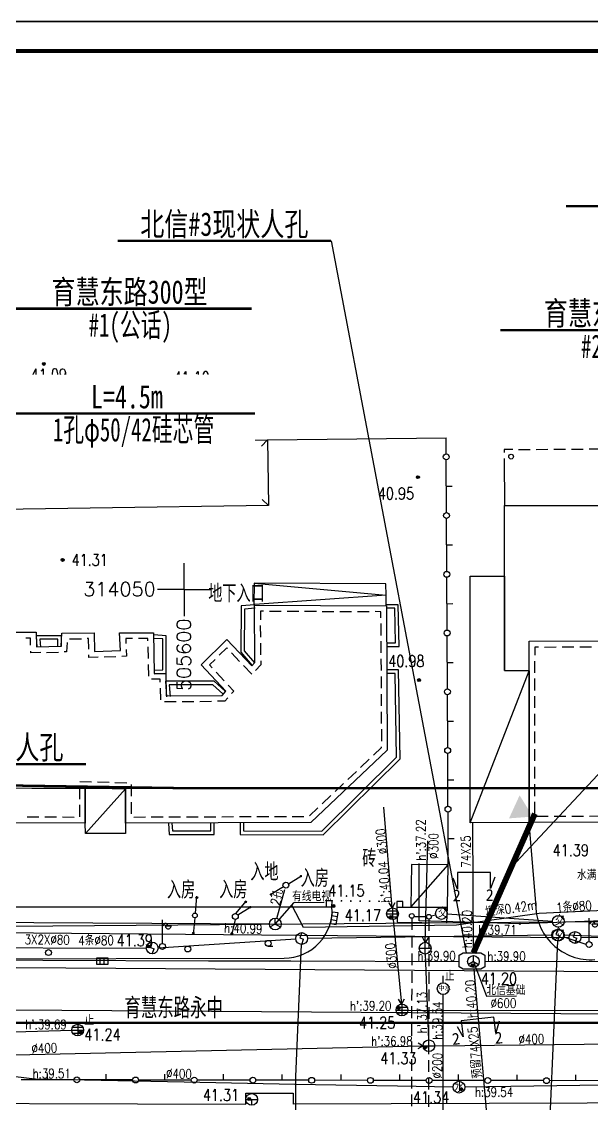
# Model space of a CAD drawing. Header units: inches. Extents: x 505347 to 508499, y 312634 to 313316.
# Drawn here: x 505586.2 to 505634.8, y 312866.2 to 312958.4 of the extents above; entities that cross this region are included whole.
import ezdxf
from ezdxf.enums import TextEntityAlignment as Align
from ezdxf.lldxf.tags import DXFTag

# ---------------------------------------------------------------- set-up
doc = ezdxf.new("R2010")
doc.units = ezdxf.units.IN
doc.header["$LTSCALE"] = 0.5
doc.header["$MEASUREMENT"] = 0
doc.linetypes.add('ACAD_ISO05W100', pattern=[33, 24, -3, 0, -3, 0, -3])
doc.linetypes.add('B1', pattern=[3, 2, -1])
for name, color, linetype in [('BJ0', 7, 'Continuous'), ('BJ02', 7, 'Continuous'), ('BJ03', 7, 'Continuous'), ('BJ04', 7, 'Continuous'), ('BJ05', 7, 'Continuous'), ('BJ08', 7, 'Continuous'), ('BJ09', 7, 'Continuous'), ('BJ10', 7, 'Continuous'), ('BZ', 2, 'Continuous'), ('上水井', 4, 'Continuous'), ('上水注记', 4, 'Continuous'), ('上水管线', 4, 'Continuous'), ('上水高程表', 4, 'Continuous'), ('中水井', 151, 'Continuous'), ('中水注记', 151, 'Continuous'), ('中水管线', 151, 'Continuous'), ('中水高程表', 151, 'Continuous'), ('公安交通井', 163, 'Continuous'), ('公安交通管线', 163, 'Continuous'), ('各家需求标注', 6, 'Continuous'), ('图签', 7, 'Continuous'), ('污水井', 247, 'Continuous'), ('污水注记', 247, 'Continuous'), ('污水管线', 247, 'Continuous'), ('污水高程表', 247, 'Continuous'), ('热力井', 40, 'Continuous'), ('热力管线', 40, 'Continuous'), ('照明井', 193, 'Continuous'), ('照明管线', 193, 'Continuous'), ('燃气管线', 6, 'Continuous'), ('燃气高程表', 6, 'Continuous'), ('电信井权属', 7, 'Continuous'), ('电信井（TV有线电视）', 3, 'Continuous'), ('电信井（北信基础）', 3, 'Continuous'), ('电信断面图及编号', 3, 'Continuous'), ('电信注记', 3, 'Continuous'), ('电信管线', 3, 'Continuous'), ('电信规划位置', 1, 'Continuous'), ('电信高程表', 3, 'Continuous'), ('电力井', 1, 'Continuous'), ('电力注记', 1, 'Continuous'), ('电力管线', 1, 'Continuous'), ('道路红线', 1, 'Continuous'), ('雨水井', 34, 'Continuous'), ('雨水注记', 34, 'Continuous'), ('雨水管线', 34, 'Continuous'), ('雨水高程表', 34, 'Continuous'), ('雨蓖子', 34, 'Continuous')]:
    doc.layers.add(name, color=color, linetype=linetype)
doc.styles.add('HZ', font='simplex.shx', dxfattribs={"bigfont": 'hztxt'})
doc.styles.get("Standard").update_dxf_attribs({"font": 'txt.shx', "bigfont": 'hztxt.shx'})
doc.styles.add('粗宋', font='', dxfattribs={"width": 0.75})
doc.styles.add('粗等线', font='simhei.ttf')
doc.styles.add('细等线', font='txt.shx', dxfattribs={"bigfont": 'ht.shx'})
doc.styles.get('粗宋').set_extended_font_data('SimSun')
doc.linetypes.add('1157', pattern='A,15,-3,[138,ltypeshp.shx,S=1,R=0,X=-0.5,Y=-0.5],-2,0', length=20)
tags = doc.linetypes.add('DL', pattern='A,15,-4.925,[130,ltypeshp.shx,S=0.5,R=330,X=-0.15,Y=0.433],0,[130,ltypeshp.shx,S=0.4,R=90,X=0,Y=0],-0.15,[130,ltypeshp.shx,S=0.5,R=150,X=0,Y=-0.433],-4.925,15', length=40).pattern_tags.tags
tags[32:33] = [DXFTag(74, 4), DXFTag(75, 0), DXFTag(340, '0'), DXFTag(46, 1.0), DXFTag(50, 0.0), DXFTag(44, 0.0), DXFTag(45, 0.0)]
tags[30:31] = [DXFTag(74, 4), DXFTag(75, 0), DXFTag(340, '0'), DXFTag(46, 1.0), DXFTag(50, 0.0), DXFTag(44, 0.0), DXFTag(45, 0.0)]
tags[4:5] = [DXFTag(74, 4), DXFTag(75, 0), DXFTag(340, '0'), DXFTag(46, 1.0), DXFTag(50, 0.0), DXFTag(44, 0.0), DXFTag(45, 0.0)]
tags = doc.linetypes.add('DX', pattern='A,15,-5,[130,ltypeshp.shx,S=1,R=330,X=0,Y=0],-5,15', length=40).pattern_tags.tags
tags[16:17] = [DXFTag(74, 4), DXFTag(75, 0), DXFTag(340, '0'), DXFTag(46, 1.0), DXFTag(50, 0.0), DXFTag(44, 0.0), DXFTag(45, 0.0)]
tags[14:15] = [DXFTag(74, 4), DXFTag(75, 0), DXFTag(340, '0'), DXFTag(46, 1.0), DXFTag(50, 0.0), DXFTag(44, 0.0), DXFTag(45, 0.0)]
tags[4:5] = [DXFTag(74, 4), DXFTag(75, 0), DXFTag(340, '0'), DXFTag(46, 1.0), DXFTag(50, 0.0), DXFTag(44, 0.0), DXFTag(45, 0.0)]
tags = doc.linetypes.add('SS', pattern='A,15,-1.9,[130,ltypeshp.shx,S=1,R=330,X=0,Y=0],-1.2,[130,ltypeshp.shx,S=1,R=330,X=0,Y=0],-1.9,15', length=35).pattern_tags.tags
tags[24:25] = [DXFTag(74, 4), DXFTag(75, 0), DXFTag(340, '0'), DXFTag(46, 1.0), DXFTag(50, 0.0), DXFTag(44, 0.0), DXFTag(45, 0.0)]
tags[22:23] = [DXFTag(74, 4), DXFTag(75, 0), DXFTag(340, '0'), DXFTag(46, 1.0), DXFTag(50, 0.0), DXFTag(44, 0.0), DXFTag(45, 0.0)]
tags[4:5] = [DXFTag(74, 4), DXFTag(75, 0), DXFTag(340, '0'), DXFTag(46, 1.0), DXFTag(50, 0.0), DXFTag(44, 0.0), DXFTag(45, 0.0)]
doc.linetypes.add('TRQD', pattern='A,15,[130,ltypeshp.shx,S=0.6,R=0,X=0,Y=0],-5,[130,ltypeshp.shx,S=0.6,R=0,X=0,Y=0],15', length=35)

# ---------------------------------------------------------------- blocks, each defined once
blk = doc.blocks.new('B5461')
for q in [(-0.866025, -0.5), (0, 1), (0.866025, -0.5)]:
    blk.add_line((0, 0), q)
blk.add_circle((0, 0), 1)
blk = doc.blocks.new('B552')
for p, q in [((0.984668, 0.518566), (-1.015332, 0.518566)), ((-1.015332, 0.518566), (-1.015332, -0.481434)), ((0.984668, -0.481434), (0.984668, 0.518566)), ((-1.015332, -0.481434), (0.984668, -0.481434))]:
    blk.add_line(p, q)
at = {"linetype": 'Continuous'}
for p, q in [((-0.348666, -0.481434), (-0.348666, 0.518566)), ((0.318001, -0.481434), (0.318001, 0.518566))]:
    blk.add_line(p, q, dxfattribs=at)
blk = doc.blocks.new('BC026')
for p, q in [((0, 0.5), (0, 4.5)), ((0.19, 3.6), (0.39, 3.9)), ((0.39, 3.9), (0.49, 4)), ((0.49, 4), (0.69, 3.9)), ((0.69, 3.9), (0.89, 3.6)), ((0, 3.5), (0.19, 3.6)), ((0.49, 3.5), (1.49, 3.5)), ((0.89, 3.6), (0.99, 3.5))]:
    blk.add_line(p, q)
blk.add_circle((0, 0), 0.5)
blk.add_arc((0.99, 3.5), 0.5, 179, 0)
blk = doc.blocks.new('B8211')
blk.add_hatch(color=256).paths.add_polyline_path([(0.25, 0, 1), (-0.25, 0, 1)])
blk.add_circle((0, 0), 0.25)
blk = doc.blocks.new('831')
for radius in [0.25, 0.15, 0.05]:
    blk.add_circle((0, 0), radius)
blk = doc.blocks.new('JT')
at = {"layer": '公安交通井'}
blk.add_circle((0, 0), 0.5, dxfattribs=at)
at = {"layer": '公安交通井', "width": 0.8}
blk.add_text('交', height=0.8, dxfattribs=at).set_placement((-0.304, -0.335, -50.185))
blk = doc.blocks.new('B547')
at = {"linetype": 'Continuous'}
for p, q in [((0, 1), (-0.31427, 0.111111)), ((-0.31427, 0.111111), (0.31427, -0.111111)), ((0, -1), (0.31427, -0.111111))]:
    blk.add_line(p, q, dxfattribs=at)
blk.add_circle((0, 0), 1)
blk = doc.blocks.new('B549')
blk.add_circle((0, 0), 1)
blk = doc.blocks.new('B545')
for p, q in [((-1, 0), (1, 0)), ((0, -1), (0, 0))]:
    blk.add_line(p, q)
blk.add_circle((0, 0), 1)
blk = doc.blocks.new('B5502')
blk.add_circle((0, 0), 1)
at = {"style": '细等线'}
blk.add_text('水', height=1.5, dxfattribs=at).set_placement((-0.74, -0.79))
blk = doc.blocks.new('B5421')
for p, q in [((-1, 0), (1, 0)), ((0, -1), (0, 1))]:
    blk.add_line(p, q)
blk.add_circle((0, 0), 1)
blk = doc.blocks.new('B5422')
at = {"linetype": 'Continuous'}
for p, q in [((-1, 0), (1, 0)), ((-0.866025, 0.5), (0.866025, 0.5)), ((0, 1), (0, -1)), ((-0.866025, -0.5), (0.866025, -0.5))]:
    blk.add_line(p, q, dxfattribs=at)
blk.add_circle((0, 0), 1, dxfattribs=at)
blk = doc.blocks.new('53214')
blk.add_circle((0, 0), 0.1)
for tag in ['路号', '线号', '点号']:
    blk.add_attdef(tag, (0, 0), '', height=0.00001)
blk = doc.blocks.new('111111')
for p, q in [((518331.076, 303651.061), (518751.076, 303651.061)), ((518751.076, 303651.061), (518331.076, 303651.061))]:
    blk.add_line(p, q)
at = {"const_width": 0.35}
blk.add_lwpolyline([(518343.576, 303648.561), (518748.576, 303648.561), (518748.576, 303505.111), (518343.576, 303505.111)], close=True, dxfattribs=at)
blk = doc.blocks.new('A$C23F021E1')
at = {"color": 255}
blk.add_wipeout([(0, 6.569), (20.762, 6.569), (20.762, 0), (0, 0)], dxfattribs=at).dxf.layer = 'BZ'
at = {"layer": 'BZ', "color": 0, "const_width": 0.2}
blk.add_lwpolyline([(0, 3.285), (20.762, 3.285)], dxfattribs=at)
at = {"layer": 'BZ', "style": '粗宋', "width": 0.75, "flags": 8}
for tag, p in [('X=', (10.365, 3.712)), ('Y=', (10.426, 0.898))]:
    blk.add_attdef(tag, text='', height=2, dxfattribs=at).set_placement(p, align=Align.CENTER)
blk = doc.blocks.new('A$C463E76B2')
at = {"color": 255}
blk.add_wipeout([(0, 3.692), (18.176, 3.692), (18.176, 0), (0, 0)], dxfattribs=at).dxf.layer = 'BZ'
at = {"layer": 'BZ', "color": 0, "const_width": 0.2}
blk.add_lwpolyline([(0, 0.407), (18.176, 0.407)], dxfattribs=at)
at = {"layer": 'BZ', "style": '粗宋', "width": 0.75, "flags": 8}
blk.add_attdef('X=', text='', height=2, dxfattribs=at).set_placement((9.088, 0.834), align=Align.CENTER)

msp = doc.modelspace()

# ---------------------------------------------------------------- hatches: boundary and pattern name
at = {"layer": '图签'}
msp.add_hatch(color=1, dxfattribs=at).paths.add_polyline_path([(505627.682, 312890.561), (505629.704, 312890.713), (505628.582, 312892.525)])

# ---------------------------------------------------------------- linework, layer by layer
msp.add_line((505640.264, 312899.647), (505627.86, 312886.385))
at = {"const_width": 0.5}
msp.add_lwpolyline([(505624.647, 312879.113), (505629.882, 312890.96)], dxfattribs=at)
at = {"layer": 'BJ0'}
for q in [(505600, 312912.289), (505597.75, 312910.039), (505600, 312907.789), (505602.25, 312910.039)]:
    msp.add_line((505600, 312910.039), q, dxfattribs=at)
at = {"layer": 'BJ02', "linetype": 'Continuous'}
for p, q in [((505627.991, 312921.968), (505627.254, 312921.963)), ((505627.254, 312921.963), (505627.256, 312921.7)), ((505628.491, 312921.972), (505629.491, 312921.978)), ((505629.991, 312921.982), (505630.991, 312921.988)), ((505631.491, 312921.992), (505632.491, 312921.998)), ((505632.991, 312922.002), (505633.991, 312922.008)), ((505634.491, 312922.012), (505635.491, 312922.018)), ((505627.259, 312921.2), (505627.286, 312917.2)), ((505627.286, 312903.164), (505627.286, 312917.2)), ((505627.286, 312917.2), (505643.068, 312917.2)), ((505624.382, 312911.182), (505627.286, 312911.197)), ((505624.382, 312890.182), (505624.382, 312911.182)), ((505627.286, 312911.197), (505627.286, 312903.164)), ((505629.382, 312905.641), (505656.151, 312905.805)), ((505629.382, 312890.207), (505629.382, 312905.641)), ((505630.198, 312905.146), (505629.882, 312905.144)), ((505629.882, 312905.144), (505629.882, 312904.46)), ((505630.698, 312905.149), (505631.698, 312905.155)), ((505632.197, 312905.158), (505633.197, 312905.164)), ((505633.697, 312905.167), (505634.697, 312905.174)), ((505629.882, 312902.96), (505629.882, 312903.96)), ((505627.286, 312903.164), (505629.382, 312903.132)), ((505629.382, 312903.132), (505627.286, 312903.164)), ((505627.286, 312903.164), (505627.286, 312903.164)), ((505629.382, 312903.132), (505629.382, 312890.207)), ((505629.882, 312901.46), (505629.882, 312902.46)), ((505629.882, 312899.96), (505629.882, 312900.96)), ((505629.882, 312898.46), (505629.882, 312899.46)), ((505629.882, 312896.96), (505629.882, 312897.96)), ((505629.882, 312895.46), (505629.882, 312896.46)), ((505629.882, 312893.96), (505629.882, 312894.96)), ((505629.882, 312892.46), (505629.882, 312893.46)), ((505629.882, 312890.96), (505629.882, 312891.96)), ((505696.958, 312890.557), (505629.382, 312890.207)), ((505631.026, 312890.716), (505630.026, 312890.71)), ((505632.526, 312890.723), (505631.526, 312890.718)), ((505634.026, 312890.731), (505633.026, 312890.726)), ((505635.526, 312890.739), (505634.526, 312890.734)), ((505629.382, 312890.207), (505624.382, 312890.182)), ((505629.382, 312890.207), (505629.382, 312890.207)), ((505619.383, 312886.64), (505619.328, 312882.998)), ((505619.328, 312882.998), (505622.507, 312886.592)), ((505622.507, 312886.592), (505619.383, 312886.64)), ((505622.453, 312883.012), (505622.507, 312886.592)), ((505612.107, 312883.54), (505612.104, 312883.04)), ((505612.607, 312883.536), (505612.107, 312883.54)), ((505612.603, 312883.036), (505612.607, 312883.536)), ((505618.137, 312883.492), (505618.133, 312882.992)), ((505618.637, 312883.488), (505618.137, 312883.492)), ((505618.633, 312882.988), (505618.637, 312883.488)), ((505522.651, 312883.024), (505612.104, 312883.04)), ((505612.104, 312883.04), (505612.603, 312883.036)), ((505618.133, 312882.992), (505618.633, 312882.988)), ((505618.633, 312882.988), (505619.328, 312882.998)), ((505619.328, 312882.998), (505622.453, 312883.012))]:
    msp.add_line(p, q, dxfattribs=at)
for points in [[(505561.592, 312922.566), (505592.354, 312922.717), (505607.123, 312922.789), (505607.186, 312917.2), (505561.593, 312916.509)], [(505622.329, 312921.592), (505622.322, 312922.963)], [(505622.355, 312916.592), (505622.332, 312921.092)], [(505622.343, 312918.842), (505622.843, 312918.845)], [(505622.38, 312911.592), (505622.357, 312916.092)], [(505622.369, 312913.842), (505622.869, 312913.845)], [(505622.405, 312906.592), (505622.382, 312911.092)], [(505584.354, 312906.403), (505587.403, 312906.403), (505587.434, 312905.164), (505589.53, 312905.228), (505589.594, 312906.339), (505592.356, 312906.371), (505592.388, 312904.783), (505594.579, 312904.847), (505594.516, 312906.371), (505597.405, 312906.371), (505597.469, 312902.91), (505598.453, 312902.91), (505598.485, 312901.004), (505603.248, 312901.036), (505603.566, 312901.385), (505601.47, 312903.64), (505603.661, 312905.8), (505605.788, 312903.545), (505606.043, 312903.831), (505606.011, 312908.721), (505617.252, 312908.658), (505617.315, 312896.368), (505610.805, 312890.207), (505595.023, 312890.144), (505595.023, 312893.065), (505591.593, 312893.161), (505591.593, 312890.144), (505584.956, 312890.176)], [(505622.394, 312908.842), (505622.894, 312908.845)], [(505622.431, 312901.592), (505622.408, 312906.092)], [(505622.419, 312903.842), (505622.919, 312903.845)], [(505622.456, 312896.592), (505622.433, 312901.092)], [(505622.445, 312898.842), (505622.945, 312898.845)], [(505622.482, 312891.592), (505622.459, 312896.092)], [(505622.47, 312893.842), (505622.97, 312893.845)], [(505622.507, 312886.592), (505622.484, 312891.092)], [(505622.496, 312888.842), (505622.996, 312888.845)], [(505588.372, 312868.296), (505588.373, 312868.796)], [(505593.372, 312868.289), (505593.373, 312868.789)], [(505598.372, 312868.281), (505598.373, 312868.781)], [(505603.372, 312868.273), (505603.373, 312868.773)], [(505608.372, 312868.265), (505608.373, 312868.765)], [(505613.372, 312868.257), (505613.373, 312868.757)], [(505618.372, 312868.249), (505618.373, 312868.749)], [(505623.372, 312868.242), (505623.373, 312868.742)], [(505628.372, 312868.234), (505628.373, 312868.734)], [(505633.372, 312868.226), (505633.373, 312868.726)], [(505590.622, 312868.293), (505586.122, 312868.3)], [(505595.622, 312868.285), (505591.122, 312868.292)], [(505600.622, 312868.277), (505596.122, 312868.284)], [(505605.622, 312868.269), (505601.122, 312868.276)], [(505610.622, 312868.262), (505606.122, 312868.269)], [(505615.622, 312868.254), (505611.122, 312868.261)], [(505620.622, 312868.246), (505616.122, 312868.253)], [(505625.622, 312868.238), (505621.122, 312868.245)], [(505630.622, 312868.23), (505626.122, 312868.237)], [(505635.622, 312868.222), (505631.122, 312868.229)]]:
    msp.add_lwpolyline(points, dxfattribs=at)
at = {"layer": 'BJ02', "linetype": 'Continuous', "flags": 128}
for points in [[(505607.123, 312922.789), (505606.597, 312922.254)], [(505607.123, 312922.789), (505622.322, 312922.963)], [(505607.186, 312917.2), (505606.649, 312917.723)], [(505617.22, 312908.689), (505617.22, 312909.579), (505617.189, 312910.531), (505605.979, 312910.595), (505605.947, 312908.785)], [(505605.979, 312910.595), (505617.22, 312909.579), (505606.043, 312908.785)], [(505606.043, 312908.753), (505604.868, 312908.658), (505604.836, 312904.72), (505605.788, 312903.608)], [(505606.067, 312908.454), (505605.166, 312908.381), (505605.137, 312904.83), (505606.016, 312903.803)], [(505606.772, 312908.217), (505606.514, 312908.218), (505606.519, 312907.476)], [(505607.272, 312908.214), (505608.272, 312908.208)], [(505608.772, 312908.206), (505609.772, 312908.2)], [(505610.272, 312908.197), (505611.272, 312908.192)], [(505611.772, 312908.189), (505612.772, 312908.183)], [(505613.272, 312908.18), (505614.272, 312908.175)], [(505614.772, 312908.172), (505615.772, 312908.166)], [(505616.757, 312907.643), (505616.755, 312908.161), (505616.272, 312908.163)], [(505617.252, 312905.196), (505618.332, 312905.196), (505618.236, 312908.753), (505617.252, 312908.753)], [(505617.252, 312905.496), (505618.024, 312905.496), (505617.944, 312908.453), (505617.252, 312908.453)], [(505616.76, 312907.143), (505616.765, 312906.143)], [(505589.562, 312905.196), (505589.562, 312906.117), (505587.403, 312906.117), (505587.466, 312905.133)], [(505597.469, 312902.878), (505598.485, 312902.91), (505598.485, 312906.117), (505597.437, 312906.181)], [(505606.529, 312905.976), (505606.522, 312906.976)], [(505586.931, 312905.295), (505586.915, 312905.903), (505586.523, 312905.903)], [(505589.262, 312905.196), (505589.262, 312905.817), (505587.723, 312905.817), (505587.765, 312905.152)], [(505590.049, 312905.537), (505590.003, 312904.742), (505589.799, 312904.736)], [(505590.258, 312905.847), (505591.258, 312905.858)], [(505591.884, 312904.974), (505591.866, 312905.865), (505591.758, 312905.864)], [(505595.619, 312905.871), (505595.037, 312905.871), (505595.054, 312905.453)], [(505596.918, 312905.666), (505596.914, 312905.871), (505596.119, 312905.871)], [(505597.46, 312903.178), (505598.185, 312903.201), (505598.185, 312905.835), (505597.419, 312905.882)], [(505606.539, 312904.476), (505606.532, 312905.476)], [(505616.767, 312905.643), (505616.773, 312904.643)], [(505587.8, 312904.675), (505586.947, 312904.649), (505586.943, 312904.796)], [(505588.299, 312904.69), (505589.299, 312904.721)], [(505592.693, 312904.292), (505591.898, 312904.268), (505591.894, 312904.474)], [(505593.192, 312904.306), (505594.192, 312904.335)], [(505595.075, 312904.954), (505595.099, 312904.362), (505594.692, 312904.35)], [(505596.927, 312905.166), (505596.946, 312904.167)], [(505603.709, 312905.02), (505603.648, 312905.085), (505602.999, 312904.445)], [(505604.052, 312904.657), (505604.738, 312903.929)], [(505596.955, 312903.667), (505596.973, 312902.667)], [(505602.643, 312904.094), (505602.167, 312903.625), (505602.392, 312903.382)], [(505605.081, 312903.565), (505605.768, 312902.838)], [(505606.542, 312903.976), (505606.544, 312903.642), (505606.101, 312903.145)], [(505616.775, 312904.143), (505616.78, 312903.143)], [(505603.413, 312902.284), (505602.733, 312903.016)], [(505604.772, 312890.176), (505604.772, 312889.191), (505611.853, 312889.159), (505618.395, 312895.638), (505618.268, 312903.196), (505617.252, 312903.196)], [(505605.072, 312890.176), (505605.072, 312889.49), (505611.73, 312889.46), (505618.093, 312895.761), (505617.973, 312902.896), (505617.252, 312902.896)], [(505616.783, 312902.643), (505616.788, 312901.643)], [(505597.966, 312902.15), (505597.961, 312902.41), (505597.221, 312902.41)], [(505597.974, 312901.65), (505597.991, 312900.65)], [(505603.502, 312901.385), (505602.581, 312902.243), (505598.421, 312902.243), (505598.516, 312900.909)], [(505603.298, 312901.165), (505602.463, 312901.943), (505598.743, 312901.943), (505598.815, 312900.93)], [(505603.754, 312901.917), (505604.246, 312901.388), (505604.058, 312901.183)], [(505603.722, 312900.813), (505603.47, 312900.537), (505602.844, 312900.533)], [(505616.791, 312901.143), (505616.796, 312900.143)], [(505598.344, 312900.503), (505599.344, 312900.51)], [(505599.844, 312900.513), (505600.844, 312900.52)], [(505601.344, 312900.523), (505602.344, 312900.53)], [(505616.798, 312899.643), (505616.803, 312898.643)], [(505616.806, 312898.143), (505616.811, 312897.143)], [(505616.132, 312895.937), (505616.814, 312896.582), (505616.814, 312896.643)], [(505615.769, 312895.593), (505615.043, 312894.906)], [(505614.68, 312894.562), (505613.953, 312893.875)], [(505592.122, 312893.646), (505591.122, 312893.674)], [(505593.621, 312893.604), (505592.621, 312893.632)], [(505595.12, 312893.562), (505594.121, 312893.59)], [(505595.523, 312892.454), (505595.523, 312893.454)], [(505613.59, 312893.531), (505612.864, 312892.844)], [(505591.093, 312893.204), (505591.093, 312892.204)], [(505612.501, 312892.5), (505611.774, 312891.813)], [(505591.093, 312891.704), (505591.093, 312890.704)], [(505595.523, 312890.954), (505595.523, 312891.954)], [(505611.411, 312891.469), (505610.685, 312890.782)], [(505587.651, 312890.663), (505586.651, 312890.668)], [(505589.151, 312890.656), (505588.151, 312890.661)], [(505590.651, 312890.649), (505589.651, 312890.653)], [(505596.715, 312890.651), (505595.715, 312890.647)], [(505598.215, 312890.657), (505597.215, 312890.653)], [(505599.715, 312890.663), (505598.715, 312890.659)], [(505601.215, 312890.669), (505600.215, 312890.665)], [(505602.715, 312890.675), (505601.715, 312890.671)], [(505604.215, 312890.681), (505603.215, 312890.677)], [(505605.715, 312890.687), (505604.715, 312890.683)], [(505607.215, 312890.693), (505606.215, 312890.689)], [(505608.715, 312890.699), (505607.715, 312890.695)], [(505610.215, 312890.705), (505609.215, 312890.701)], [(505598.675, 312890.144), (505598.738, 312889.191), (505602.58, 312889.191), (505602.58, 312890.207)], [(505598.974, 312890.164), (505599.019, 312889.491), (505602.28, 312889.491), (505602.28, 312890.207)]]:
    msp.add_lwpolyline(points, dxfattribs=at)
at = {"layer": 'BJ02'}
for points in [[(505624.382, 312890.182), (505629.382, 312903.132)], [(505595.023, 312893.065), (505591.625, 312889.286)]]:
    msp.add_lwpolyline(points, dxfattribs=at)
at = {"layer": 'BJ02', "linetype": 'Continuous'}
msp.add_lwpolyline([(505591.593, 312890.144), (505591.593, 312893.161), (505595.023, 312893.065), (505595.023, 312890.144), (505595.023, 312889.286), (505591.625, 312889.286), (505591.593, 312890.144)], close=True, dxfattribs=at)
for centre, radius in [((505622.33, 312921.342), 0.25), ((505627.858, 312921.36), 0.2), ((505622.356, 312916.342), 0.25), ((505622.381, 312911.342), 0.25), ((505622.407, 312906.342), 0.25), ((505622.432, 312901.342), 0.25), ((505622.457, 312896.342), 0.25), ((505622.483, 312891.342), 0.25), ((505590.872, 312868.292), 0.25), ((505595.872, 312868.285), 0.25), ((505600.872, 312868.277), 0.25), ((505605.872, 312868.269), 0.25), ((505610.872, 312868.261), 0.25), ((505615.872, 312868.253), 0.25), ((505620.872, 312868.245), 0.25), ((505625.872, 312868.238), 0.25), ((505630.872, 312868.23), 0.25)]:
    msp.add_circle(centre, radius, dxfattribs=at)
at = {"layer": 'BJ03', "linetype": 'B1', "flags": 128}
for points in [[(505620.654, 312882.188), (505619.589, 312882.19)], [(505619.401, 312882.058), (505619.343, 312854.172)], [(505620.854, 312881.987), (505620.796, 312854.169)]]:
    msp.add_lwpolyline(points, dxfattribs=at)
at = {"layer": 'BJ03', "linetype": 'Continuous'}
for centre in [(505619.401, 312882.258), (505620.854, 312882.187)]:
    msp.add_circle(centre, 0.2, dxfattribs=at)
at = {"layer": 'BJ04', "linetype": 'Continuous', "flags": 128}
for points in [[(505629.95, 312883.371), (505629.382, 312890.207)], [(505618.133, 312882.992), (505618.162, 312881.712), (505622.395, 312881.668), (505622.453, 312883.012)], [(505551.227, 312878.546), (505608.53, 312878.672)]]:
    msp.add_lwpolyline(points, dxfattribs=at)
at = {"layer": 'BJ04', "linetype": 'Continuous', "const_width": 0.075}
for points in [[(505612.645, 312883.536, 1), (505612.57, 312883.537, 1)], [(505613.445, 312883.53, 1), (505613.37, 312883.53, 1)], [(505614.245, 312883.523, 1), (505614.17, 312883.524, 1)], [(505615.045, 312883.517, 1), (505614.97, 312883.518, 1)], [(505615.845, 312883.511, 1), (505615.77, 312883.511, 1)], [(505616.645, 312883.504, 1), (505616.57, 312883.505, 1)], [(505617.445, 312883.498, 1), (505617.37, 312883.498, 1)]]:
    msp.add_lwpolyline(points, format="xyb", close=True, dxfattribs=at)
at = {"layer": 'BJ04', "linetype": 'Continuous', "flags": 128}
for points in [[(505629.95, 312883.371, 0.444196), (505634.995, 312878.535)], [(505608.53, 312878.672, 0.437842), (505612.603, 312883.036)]]:
    msp.add_lwpolyline(points, format="xyb", dxfattribs=at)
at = {"layer": 'BJ05', "linetype": 'Continuous'}
for points in [[(505608.891, 312885.001), (505609.961, 312885.647)], [(505608.464, 312884.741), (505607.401, 312884.084)], [(505604.582, 312882.342), (505605.646, 312882.999)]]:
    msp.add_lwpolyline(points, dxfattribs=at)
at = {"layer": 'BJ05', "linetype": 'Continuous', "const_width": 0.1}
for points in [[(505610.011, 312885.647, 1), (505609.911, 312885.647, 1)], [(505607.351, 312884.084, 1), (505607.451, 312884.084, 1)], [(505605.696, 312882.999, 1), (505605.596, 312882.999, 1)]]:
    msp.add_lwpolyline(points, format="xyb", close=True, dxfattribs=at)
at = {"layer": 'BJ05', "linetype": 'Continuous', "flags": 128}
for points in [[(505600.976, 312882.486), (505601.101, 312883.943)], [(505604.422, 312882.455), (505605.328, 312883.537)], [(505600.91, 312882.089), (505600.787, 312880.67)], [(505604.346, 312881.961), (505604.052, 312880.615)]]:
    msp.add_lwpolyline(points, dxfattribs=at)
at = {"layer": 'BJ05', "linetype": 'Continuous'}
for centre, radius in [((505608.677, 312884.872), 0.25), ((505601.09, 312883.818), 0.0748), ((505605.248, 312883.441), 0.0748), ((505600.927, 312882.292), 0.2), ((505604.37, 312882.21), 0.25), ((505600.798, 312880.794), 0.0748), ((505604.079, 312880.737), 0.0748)]:
    msp.add_circle(centre, radius, dxfattribs=at)
at = {"layer": 'BJ09', "linetype": 'Continuous'}
msp.add_line((505607.17, 312879.672), (505607.57, 312879.672), dxfattribs=at)
for centre in [(505588.46, 312879.133), (505600.319, 312879.435), (505607.17, 312879.922)]:
    msp.add_circle(centre, 0.25, dxfattribs=at)
at = {"layer": '上水管线', "linetype": 'SS', "ltscale": 0.6}
for points in [[(505618.174, 312867.762), (505609.452, 312867.906), (505600, 312868.095), (505587.309, 312868.348), (505573.4, 312870.027)], [(505622.917, 312867.684), (505618.174, 312867.762)], [(505649.379, 312868.032), (505623.915, 312867.682)]]:
    msp.add_lwpolyline(points, dxfattribs=at)
at = {"layer": '中水管线', "linetype": 'SS', "ltscale": 0.6, "elevation": 41.237}
for points in [[(505622.062, 312876.567), (505622.061, 312877.163)], [(505622.082, 312867.097), (505622.064, 312875.552)], [(505622.09, 312863.693), (505622.082, 312867.097)]]:
    msp.add_lwpolyline(points, dxfattribs=at)
at = {"layer": '公安交通管线'}
for points in [[(505621.437, 312882.327), (505621.049, 312882.234)], [(505631.383, 312881.794), (505622.416, 312882.408)], [(505553.349, 312881.13), (505631.378, 312881.756)], [(505631.858, 312881.292), (505631.85, 312881.12)], [(505692.694, 312881.7), (505632.378, 312881.76)], [(505631.807, 312880.121), (505630.825, 312857.312)]]:
    msp.add_lwpolyline(points, dxfattribs=at)
at = {"layer": '污水管线'}
for points in [[(505620.55, 312880.006), (505620.776, 312888.647)], [(505620.81, 312880.431), (505620.55, 312880.006), (505620.31, 312880.444)], [(505620.839, 312871.698), (505620.556, 312879.008)], [(505545.615, 312869.548), (505620.359, 312871.188)], [(505619.934, 312871.449), (505620.359, 312871.188), (505619.921, 312870.949)], [(505621.358, 312871.205), (505649.357, 312871.507)]]:
    msp.add_lwpolyline(points, dxfattribs=at)
at = {"layer": '热力管线'}
for points in [[(505547.518, 312878.123), (505734.094, 312876.864)], [(505547.085, 312874.526), (505734.094, 312873.264)], [(505605.261, 312866.221), (505605.261, 312867.177), (505609.304, 312867.177), (505609.304, 312866.221)], [(505568.375, 312866.331), (505605.263, 312866.221)], [(505667.679, 312866.425), (505609.301, 312866.221)]]:
    msp.add_lwpolyline(points, dxfattribs=at)
at = {"layer": '照明管线'}
for points in [[(505597.788, 312879.552), (505609.527, 312880.3)], [(505631.327, 312880.614), (505610.523, 312880.338)], [(505634.25, 312879.823), (505632.3, 312880.465)], [(505662.861, 312879.512), (505632.324, 312880.603)], [(505579.17, 312879.557), (505596.791, 312879.521)], [(505609.528, 312868.581), (505610.003, 312879.833)], [(505608.549, 312857.199), (505609.543, 312858.952), (505609.528, 312868.581)]]:
    msp.add_lwpolyline(points, dxfattribs=at)
at = {"layer": '燃气管线', "linetype": 'TRQD', "ltscale": 0.5}
for p, q in [((505620.028, 312881.846), (505620.032, 312886.731)), ((505628.6, 312881.581), (505620.028, 312881.846)), ((505635.66, 312881.838), (505628.6, 312881.581))]:
    msp.add_line(p, q, dxfattribs=at)
at = {"layer": '电信井权属'}
msp.add_lwpolyline([(505607.773, 312881.567), (505609.375, 312883.395), (505611.934, 312883.418)], dxfattribs=at)
at = {"layer": '电信井权属', "elevation": 41.202}
msp.add_lwpolyline([(505624.651, 312878.372), (505625.755, 312875.414), (505628.314, 312875.437)], dxfattribs=at)
at = {"layer": '电信断面图及编号'}
for points in [[(505626.484, 312885.549), (505626.089, 312884.589), (505626.09, 312885.942), (505623.292, 312885.944), (505623.291, 312884.547), (505622.915, 312885.456)], [(505626.83, 312873.296), (505626.545, 312872.298), (505626.396, 312873.643), (505623.614, 312873.335), (505623.768, 312871.946), (505623.294, 312872.808)]]:
    msp.add_lwpolyline(points, dxfattribs=at)
at = {"layer": '电信管线', "linetype": 'DX'}
for points in [[(505624.647, 312879.113), (505624.59, 312890.183)], [(505580.092, 312878.514), (505587.99, 312878.489)], [(505587.99, 312878.489), (505602.075, 312878.444)], [(505602.075, 312878.444), (505609.105, 312878.422)], [(505609.105, 312878.422), (505623.43, 312878.376)], [(505626.115, 312861.85), (505624.71, 312877.706)], [(505640.349, 312878.356), (505625.627, 312878.371)]]:
    msp.add_lwpolyline(points, dxfattribs=at)
at = {"layer": '电信管线', "elevation": 41.1}
for points in [[(505607.91, 312882.048), (505608.574, 312884.493)], [(505552.089, 312881.892), (505607.273, 312881.57)]]:
    msp.add_lwpolyline(points, dxfattribs=at)
at = {"layer": '电信管线', "linetype": 'DX'}
msp.add_lwpolyline([(505623.778, 312879.108), (505625.278, 312879.108), (505625.628, 312878.908), (505625.628, 312877.908), (505625.278, 312877.708), (505623.778, 312877.708), (505623.428, 312877.908), (505623.428, 312878.908)], close=True, dxfattribs=at)
at = {"layer": '电力管线', "linetype": 'DL'}
for points in [[(505610.189, 312881.258), (505609.176, 312883.168)], [(505630.238, 312882.47), (505623.208, 312881.479)], [(505642.536, 312883.039), (505630.238, 312882.47)], [(505623.208, 312881.479), (505610.189, 312881.258)], [(505633.801, 312880.454), (505646.725, 312880.347)]]:
    msp.add_lwpolyline(points, dxfattribs=at)
at = {"layer": '电力管线', "linetype": 'DL', "elevation": 83.832}
for points in [[(505580.673, 312880.875), (505613.065, 312880.599)], [(505613.065, 312880.599), (505632.802, 312880.43)]]:
    msp.add_lwpolyline(points, dxfattribs=at)
at = {"layer": '道路红线'}
for p, q in [((505576.756, 312893.284), (505587.033, 312893.145)), ((505587.033, 312893.145), (505705.46, 312893.145)), ((505576.212, 312873.291), (505587.03, 312873.145))]:
    msp.add_line(p, q, dxfattribs=at)
at = {"layer": '道路红线', "linetype": 'ACAD_ISO05W100', "const_width": 0.2}
msp.add_lwpolyline([(505524.721, 312873.145), (505720.312, 312873.145)], dxfattribs=at)
at = {"layer": '雨水管线'}
for points in [[(505617.718, 312882.933), (505617.009, 312891.503)], [(505617.962, 312883.367), (505617.718, 312882.933), (505617.462, 312883.361)], [(505619.06, 312874.244), (505672.03, 312874.191)], [(505540.63, 312871.072), (505590.449, 312872.519)]]:
    msp.add_lwpolyline(points, dxfattribs=at)
for points, elevation in [([(505617.807, 312881.945), (505618.512, 312874.738)], 41.142), ([(505618.763, 312875.173), (505618.519, 312874.739), (505618.263, 312875.167)], 0.085)]:
    msp.add_lwpolyline(points, dxfattribs=dict(at, elevation=elevation))

# ---------------------------------------------------------------- block references
msp.add_blockref('111111', (-12917.139, 9307.337, 82.3))
at = {"layer": 'BJ03', "linetype": 'Continuous', "xscale": 0.5, "yscale": 0.5, "zscale": 0.5}
for p in [(505598.161, 312879.66), (505634.5, 312879.818)]:
    msp.add_blockref('BC026', p, dxfattribs=at)
at = {"layer": 'BJ08', "linetype": 'Continuous', "xscale": 0.5, "yscale": 0.5, "zscale": 0.5}
for p in [(505588.06, 312929.257, 41.09), (505598.291, 312928.103, 41.1), (505619.925, 312919.613, 40.95), (505589.664, 312912.564, 41.31), (505620.02, 312902.338, 40.98)]:
    msp.add_blockref('831', p, dxfattribs=at)
at = {"layer": 'BJ08', "xscale": 0.5, "yscale": 0.5, "zscale": 0.5}
for p in [(505612.721, 312883.097, 41.149), (505617.647, 312882.163, 41.167), (505597.001, 312879.651, 41.386), (505624.569, 312878.046, 41.202), (505618.283, 312874.424, 41.252), (505591.201, 312872.346, 41.238), (505620.555, 312871.071), (505623.594, 312867.498), (505605.556, 312866.666, 41.31)]:
    msp.add_blockref('B8211', p, dxfattribs=at)
at = {"layer": '上水井', "linetype": 'Continuous', "xscale": 0.5, "yscale": 0.5, "zscale": 0.5}
msp.add_blockref('B5502', (505623.417, 312867.675, 41.343), dxfattribs=at)
at = {"layer": '上水高程表'}
ref = msp.add_blockref('53214', (505587.309, 312868.348), dxfattribs=dict(at, xscale=0.5, yscale=0.5, zscale=0.5))
ref.add_attrib('路号', '97-5008', (505587.309, 312868.348, 53214), dxfattribs={"layer": '0', "height": 0.000005})
ref.add_attrib('线号', '1', (505587.309, 312868.348, 53214), dxfattribs={"layer": '0', "height": 0.000005})
ref.add_attrib('点号', '19', (505587.309, 312868.348, 53214), dxfattribs={"layer": '0', "height": 0.000005})
at = {"layer": '中水井', "xscale": 0.5, "yscale": 0.5, "zscale": 0.5}
msp.add_blockref('B549', (505622.07, 312876.061, 80.924), dxfattribs=at)
at = {"layer": '公安交通井'}
for p in [(505621.922, 312882.464), (505631.882, 312881.796), (505631.886, 312880.616)]:
    msp.add_blockref('JT', p, dxfattribs=at)
at = {"layer": '污水井', "linetype": 'Continuous', "xscale": 0.5, "yscale": 0.5, "zscale": 0.5}
for p in [(505620.537, 312879.507, 41.173), (505620.858, 312871.199, 41.326)]:
    msp.add_blockref('B5421', p, dxfattribs=at)
at = {"layer": '热力井', "linetype": 'Continuous', "xscale": 0.5, "yscale": 0.5, "zscale": 0.5}
msp.add_blockref('B545', (505605.768, 312866.629, 41.31), dxfattribs=at)
at = {"layer": '照明井', "linetype": 'Continuous', "xscale": 0.5, "yscale": 0.5, "zscale": 0.5}
for p in [(505610.024, 312880.331, 41.336), (505631.826, 312880.62, 41.27), (505597.291, 312879.52, 41.386)]:
    msp.add_blockref('B547', p, dxfattribs=at)
at = {"layer": '燃气高程表'}
ref = msp.add_blockref('53214', (505628.6, 312881.581), dxfattribs=dict(at, xscale=0.5, yscale=0.5, zscale=0.5))
ref.add_attrib('路号', '97-5008', (505628.6, 312881.581, 53214), dxfattribs={"layer": '0', "height": 0.000005})
ref.add_attrib('线号', '1', (505628.6, 312881.581, 53214), dxfattribs={"layer": '0', "height": 0.000005})
ref.add_attrib('点号', '19', (505628.6, 312881.581, 53214), dxfattribs={"layer": '0', "height": 0.000005})
at = {"layer": '电信井（TV有线电视）', "linetype": 'Continuous', "xscale": 0.5, "yscale": 0.5, "zscale": 0.5}
msp.add_blockref('B5461', (505607.773, 312881.567), dxfattribs=at)
at = {"layer": '电信井（北信基础）', "linetype": 'Continuous', "xscale": 0.5, "yscale": 0.5, "zscale": 0.5}
msp.add_blockref('B5461', (505624.651, 312878.372, 41.202), dxfattribs=at)
at = {"layer": '电力井', "linetype": 'Continuous', "xscale": 0.5, "yscale": 0.5, "zscale": 0.5}
msp.add_blockref('B547', (505633.302, 312880.42), dxfattribs=at)
at = {"layer": '雨水井', "linetype": 'Continuous', "xscale": 0.5, "yscale": 0.5, "zscale": 0.5}
for p in [(505617.759, 312882.438, 41.167), (505618.56, 312874.244, 41.252), (505590.947, 312872.533, 41.238)]:
    msp.add_blockref('B5422', p, dxfattribs=at)
at = {"layer": '雨蓖子', "linetype": 'Continuous', "xscale": 0.4999999999999986, "yscale": 0.5, "zscale": 0.5, "rotation": 81.24398110825297}
msp.add_blockref('B552', (505612.806, 312882.059, 41.142), dxfattribs=at)
at = {"layer": '雨蓖子', "linetype": 'Continuous', "xscale": 0.5, "yscale": 0.5, "zscale": 0.5}
msp.add_blockref('B552', (505593.048, 312878.4, 41.15), dxfattribs=at)

# ---------------------------------------------------------------- texts
at = {"layer": 'BJ0'}
msp.add_text('314050', height=1.2, dxfattribs=at).set_placement((505594.506, 312910.076), align=Align.MIDDLE_CENTER)
msp.add_text('505600', height=1.2, rotation=90, dxfattribs=at).set_placement((505599.986, 312904.487), align=Align.MIDDLE_CENTER)
at = {"layer": 'BJ08', "linetype": 'Continuous', "width": 0.8}
for s, p in [('41.09', (505586.949, 312927.845)), ('41.10', (505599.102, 312927.603)), ('40.95', (505616.507, 312917.721)), ('41.31', (505590.426, 312912.066)), ('40.98', (505617.391, 312903.45))]:
    msp.add_text(s, height=1, dxfattribs=at).set_placement(p)
at = {"layer": 'BJ08', "style": 'HZ', "width": 0.8}
for s, p in [('41.39', (505631.394, 312887.347, 41.393)), ('41.15', (505612.294, 312883.907, 41.149)), ('41.17', (505613.69, 312881.815)), ('41.39', (505594.264, 312879.673, 41.386)), ('41.20', (505625.279, 312876.409, 41.202)), ('41.25', (505614.907, 312872.662, 41.252)), ('41.24', (505591.515, 312871.648, 41.238)), ('41.33', (505616.716, 312869.639, 41.326)), ('41.31', (505601.605, 312866.504, 41.31)), ('41.34', (505619.506, 312866.31, 41.343))]:
    msp.add_text(s, height=1, dxfattribs=at).set_placement(p)
at = {"layer": 'BJ10', "linetype": 'Continuous', "style": 'HZ', "width": 0.8}
for s, height, p in [('地下入口', 1.5, (505602.067, 312908.962)), ('砖', 1.5, (505615.173, 312886.408)), ('入地', 1.5, (505605.651, 312885.258)), ('入房', 1.5, (505609.938, 312884.713)), ('入房', 1.5, (505598.551, 312883.726)), ('入房', 1.5, (505602.999, 312883.742)), ('育慧东路永中', 1.75, (505594.921, 312873.53))]:
    msp.add_text(s, height=height, dxfattribs=at).set_placement(p)
at = {"layer": '上水注记', "style": 'HZ', "width": 0.8}
msp.add_text('%%c400', height=0.8, rotation=358.85401, dxfattribs=at).set_placement((505598.463, 312868.444))
at = {"layer": '上水高程表', "style": 'HZ', "width": 0.8}
for s, p in [('h:39.51', (505587.103, 312868.434)), ('h:39.54', (505624.774, 312866.858))]:
    msp.add_text(s, height=0.8, dxfattribs=at).set_placement(p)
at = {"layer": '中水井'}
msp.add_text('中水', height=0.4, dxfattribs=at).set_placement((505621.651, 312875.88, -8.948))
at = {"layer": '中水注记', "style": 'HZ', "width": 0.8}
msp.add_text('止', height=0.8, dxfattribs=at).set_placement((505622.211, 312876.735))
msp.add_text('%%C200', height=0.8, rotation=88.62838, dxfattribs=at).set_placement((505621.941, 312868.392))
at = {"layer": '中水高程表', "style": 'HZ', "width": 0.8}
msp.add_text('h:39.54', height=0.8, rotation=90, dxfattribs=at).set_placement((505621.994, 312871.699))
at = {"layer": '污水注记', "style": 'HZ', "width": 0.8}
for s, rotation, p in [('%%C300', 90.08024, (505621.648, 312887.117)), ('%%C400', 1.66284, (505628.5, 312871.336)), ('%%C400', 2.43721, (505587.026, 312870.549))]:
    msp.add_text(s, height=0.8, rotation=rotation, dxfattribs=at).set_placement(p)
msp.add_text('水满', height=0.8, dxfattribs=at).set_placement((505633.459, 312885.317))
at = {"layer": '污水高程表', "style": 'HZ', "width": 0.8}
for s, rotation, p in [("h':37.22", 90.74348, (505620.606, 312886.954)), ("h':37.13", 90.61378, (505620.693, 312872.261))]:
    msp.add_text(s, height=0.8, rotation=rotation, dxfattribs=at).set_placement(p)
msp.add_text("h':36.98", height=0.8, dxfattribs=at).set_placement((505615.932, 312871.189))
at = {"layer": '燃气高程表', "style": 'HZ', "width": 0.8}
msp.add_text('h:39.71', height=0.8, dxfattribs=at).set_placement((505625.062, 312880.665))
at = {"layer": '电信井权属', "linetype": 'Continuous', "style": 'HZ', "width": 0.8}
for s, p in [('有线电视', (505609.202, 312883.509)), ('北信基础', (505625.746, 312875.516, 41.202))]:
    msp.add_text(s, height=0.8, dxfattribs=at).set_placement(p)
at = {"layer": '电信断面图及编号', "style": '粗等线'}
for rotation, p in [(359.56115, (505623.227, 312884)), (357.80177, (505626.034, 312884.032)), (5.91726, (505623.16, 312871.799)), (4.15789, (505626.795, 312871.886))]:
    msp.add_text('2', height=1, rotation=rotation, dxfattribs=at).set_placement(p, align=Align.MIDDLE)
at = {"layer": '电信注记', "linetype": '1157', "style": 'HZ', "width": 0.8}
for s, rotation, p in [('74X25', 90.89393, (505624.429, 312886.373)), ('2孔', 76.13381, (505608.126, 312883.095)), ('74X25', 96.69534, (505625.272, 312870.146)), ('预留', 96.69534, (505625.421, 312868.481))]:
    msp.add_text(s, height=0.8, rotation=rotation, dxfattribs=at).set_placement(p)
at = {"layer": '电信高程表', "style": 'HZ', "width": 0.8}
for s, rotation, p in [('h:40.20', 90.29591, (505624.516, 312879.503)), ('h:40.99', 358.43419, (505603.408, 312880.837)), ('h:40.20', 94.10827, (505624.976, 312873.591))]:
    msp.add_text(s, height=0.8, rotation=rotation, dxfattribs=at).set_placement(p)
for p in [(505619.882, 312878.444), (505625.834, 312878.419)]:
    msp.add_text('h:39.90', height=0.8, dxfattribs=at).set_placement(p)
at = {"layer": '电力注记', "style": 'HZ', "width": 0.8}
for s, rotation, p in [('埋深0.42m', 8.76976, (505625.733, 312882.166)), ('1条%%c80', 3.81177, (505631.729, 312882.555)), ('3X2X%%c80', 359.51287, (505586.424, 312879.851)), ('4条%%c80', 0.44004, (505591.001, 312879.755))]:
    msp.add_text(s, height=0.8, rotation=rotation, dxfattribs=at).set_placement(p)
at = {"layer": '雨水注记', "style": 'HZ', "width": 0.8}
for s, rotation, p in [('%%C300', 96.39198, (505617.353, 312887.551)), ('%%C300', 96.39198, (505618.172, 312877.81)), ('止', 359.59074, (505591.508, 312872.954))]:
    msp.add_text(s, height=0.8, rotation=rotation, dxfattribs=at).set_placement(p)
msp.add_text('%%C600', height=0.8, dxfattribs=at).set_placement((505626.108, 312874.423))
at = {"layer": '雨水高程表', "style": 'HZ', "width": 0.8}
msp.add_text("h':40.04", height=0.8, rotation=94.04216, dxfattribs=at).set_placement((505617.588, 312883.4))
for s, p in [("h':39.20", (505614.13, 312874.194)), ("h':39.69", (505586.479, 312872.61))]:
    msp.add_text(s, height=0.8, dxfattribs=at).set_placement(p)

# ---------------------------------------------------------------- next in the draw order: block references
at = {"layer": '各家需求标注', "color": 1, "linetype": 'Continuous'}
ref = msp.add_blockref('A$C463E76B2', (505594.346, 312939.328), dxfattribs=at)
ref.add_attrib('X=', '北信#3现状人孔', dxfattribs={"layer": 'BZ', "color": 3, "height": 2, "style": '粗宋', "width": 0.75, "flags": 8}).set_placement((505603.434, 312940.162), align=Align.CENTER)
ref = msp.add_blockref('A$C463E76B2', (505573.485, 312894.78), dxfattribs=at)
ref.add_attrib('X=', '北信#2现状人孔', dxfattribs={"layer": 'BZ', "color": 3, "height": 2, "style": '粗宋', "width": 0.75, "flags": 8}).set_placement((505582.573, 312895.614), align=Align.CENTER)
at = {"layer": '电信规划位置', "linetype": 'Continuous'}
ref = msp.add_blockref('A$C23F021E1', (505632.526, 312939.41), dxfattribs=at)
ref.add_attrib('X=', 'L=5.0m ', dxfattribs={"layer": 'BZ', "color": 0, "height": 2, "style": '粗宋', "width": 0.75, "flags": 8}).set_placement((505642.892, 312943.121), align=Align.CENTER)
ref.add_attrib('Y=', '1孔φ50/42硅芯管', dxfattribs={"layer": 'BZ', "color": 0, "height": 2, "style": '粗宋', "width": 0.65, "flags": 8}).set_placement((505642.952, 312940.308), align=Align.CENTER)
ref = msp.add_blockref('A$C23F021E1', (505584.999, 312930.675), dxfattribs=at)
ref.add_attrib('X=', '育慧东路300型', dxfattribs={"layer": 'BZ', "color": 0, "height": 2, "style": '粗宋', "width": 0.75, "flags": 8}).set_placement((505595.364, 312934.386), align=Align.CENTER)
ref.add_attrib('Y=', '#1(公话)', dxfattribs={"layer": 'BZ', "color": 0, "height": 2, "style": '粗宋', "width": 0.65, "flags": 8}).set_placement((505595.424, 312931.573), align=Align.CENTER)
ref = msp.add_blockref('A$C23F021E1', (505626.926, 312928.855), dxfattribs=at)
ref.add_attrib('X=', '育慧东路300型', dxfattribs={"layer": 'BZ', "color": 0, "height": 2, "style": '粗宋', "width": 0.75, "flags": 8}).set_placement((505637.292, 312932.567), align=Align.CENTER)
ref.add_attrib('Y=', '#2(公话)', dxfattribs={"layer": 'BZ', "color": 0, "height": 2, "style": '粗宋', "width": 0.65, "flags": 8}).set_placement((505637.352, 312929.754), align=Align.CENTER)
ref = msp.add_blockref('A$C23F021E1', (505585.281, 312921.761), dxfattribs=at)
ref.add_attrib('X=', 'L=4.5m ', dxfattribs={"layer": 'BZ', "color": 0, "height": 2, "style": '粗宋', "width": 0.75, "flags": 8}).set_placement((505595.646, 312925.472), align=Align.CENTER)
ref.add_attrib('Y=', '1孔φ50/42硅芯管', dxfattribs={"layer": 'BZ', "color": 0, "height": 2, "style": '粗宋', "width": 0.65, "flags": 8}).set_placement((505595.706, 312922.659), align=Align.CENTER)

# ---------------------------------------------------------------- next in the draw order: linework, layer by layer
msp.add_line((505612.522, 312939.735), (505624.028, 312879.108))
at = {"color": 1, "const_width": 0.2}
msp.add_lwpolyline([(505522.699, 312940.44), (505523.119, 312898.565), (505541.113, 312895.944), (505546.986, 312895.276), (505568.129, 312893.628), (505599.214, 312893.145), (505657.3, 312893.145), (505705.46, 312893.145), (505705.925, 312955.899)], dxfattribs=at)

doc.saveas('drawing.dxf')
